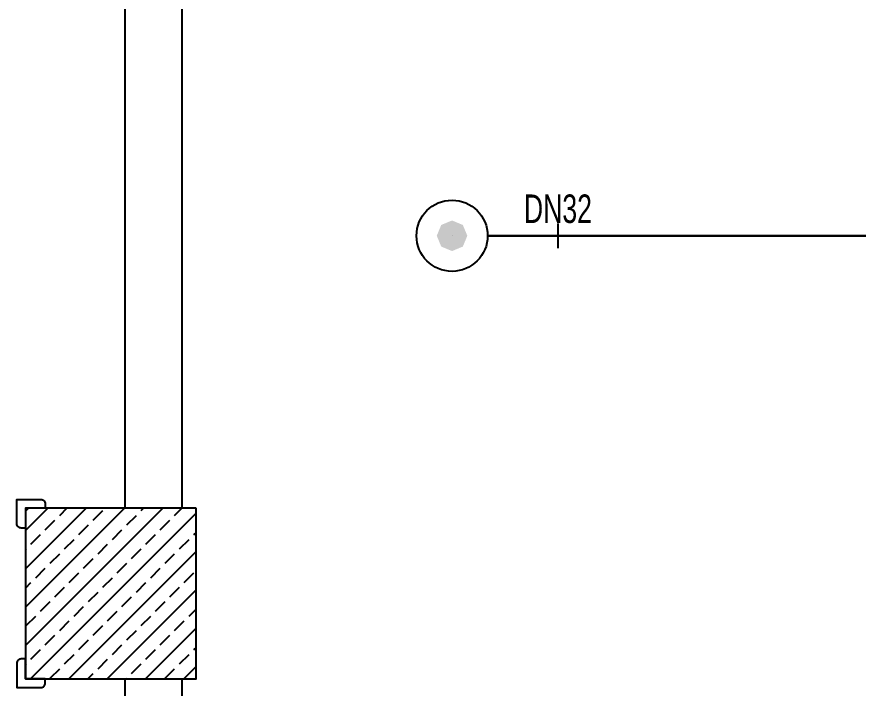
# Model space of a CAD drawing. Header units: millimetres. Extents: x -379292 to 1221486, y 92049 to 447512.
# Drawn here: x 368898 to 371855, y 208286 to 210645 of the extents above; entities that cross this region are included whole.
import ezdxf
from ezdxf.enums import TextEntityAlignment as Align

# ---------------------------------------------------------------- set-up
doc = ezdxf.new("R2010")
doc.units = ezdxf.units.MM
for name, color, linetype in [('-M-YNGN-BORUID', 7, 'Continuous'), ('-M-YNGN-BORUUZUN', 7, 'Continuous'), ('-M-YNGN-BORUYUK', 7, 'Continuous'), ('-M-YNGN-SPR-YUK', 7, 'Continuous'), ('-M-YNGN-ZON4-CAP-', 7, 'Continuous'), ('-M-YNGN-ZON4-SPR-', 7, 'Continuous'), ('05_HATCH CONCRETE', 141, 'Continuous'), ('05_SYMBOL', 2, 'Continuous'), ('05_WALL', 3, 'Continuous')]:
    doc.layers.add(name, color=color, linetype=linetype)
doc.layers.add('-M-YNGN-SPR-CAPCIZGI', color=188, linetype='Continuous', plot=False)
doc.layers.add('-M-YNGN-ZON4', color=3, linetype='SP', lineweight=30)
doc.styles.add('CIZGI', font='tahoma.ttf', dxfattribs={"width": 0.8, "oblique": 20})
doc.styles.add('HCAD', font='HCAD.SHX', dxfattribs={"width": 0.8, "height": 0.2})
doc.styles.add('PIPESIZE', font='hcad.shx', dxfattribs={"width": 0.8})
doc.styles.add('SPR-NOT', font='romans.shx')
doc.linetypes.add('SP', pattern='A,2,-0.1,["SP",CIZGI,S=0.14,R=0.2,X=0,Y=-0.07],-0.255', length=2.355)

# ---------------------------------------------------------------- blocks, each defined once
blk = doc.blocks.new('bariyer')
at = {"color": 8, "ltscale": 25}
blk.add_lwpolyline([(0, -70), (15, -70, 0.414214), (30, -55), (30, 30), (-55, 30, 0.414214), (-70, 15), (-70, 0), (0, 0)], format="xyb", close=True, dxfattribs=at)
blk = doc.blocks.new('OtoParkBodrumKatMimari')
at = {"layer": '05_HATCH CONCRETE'}
h = blk.add_hatch(dxfattribs=at)
h.set_pattern_fill('ANSI33', color=8, scale=15, angle=180, style=0)
h.set_pattern_definition([(225, (905000, -3e-07), (67.351921, -67.351921), []), (225, (904932.65, -3e-07), (67.351921, -67.351921), [47.625, -23.8125])])
h.paths.add_polyline_path([(88400, 108100), (87800, 108100), (87800, 107500), (88400, 107500)])
at = {"color": 5}
blk.add_lwpolyline([(88400, 108100), (87800, 108100), (87800, 107500), (88400, 107500)], close=True, dxfattribs=at)
at = {"layer": '05_WALL', "color": 8, "flags": 128}
for points in [[(88150, 107500), (88150, 106800), (93550, 106800), (93550, 116800), (88150, 116800), (88150, 116100)], [(88150, 115500), (88150, 108100)], [(93350, 113100), (88350, 113100), (88350, 108100)], [(88350, 107500), (88350, 107000), (93350, 107000), (93350, 113100)]]:
    blk.add_lwpolyline(points, dxfattribs=at)
at = {"layer": '05_SYMBOL', "color": 8, "xscale": -1}
blk.add_blockref('bariyer', (87800, 108100), dxfattribs=at)
at = {"layer": '05_SYMBOL', "color": 8, "rotation": 180}
blk.add_blockref('bariyer', (87800, 107500), dxfattribs=at)
blk = doc.blocks.new('SP-C-UP-12')
at = {"ltscale": 10}
blk.add_line((0, 0), (0, 0), dxfattribs=at)
at = {"color": 1, "linetype": 'Continuous'}
blk.add_circle((0, 0), 12.5, dxfattribs=at)
at = {"ltscale": 10}
for points in [[(-5.37, 0), (-3.8, 3.8), (-3.8, -3.8), (0, 5.37)], [(-3.8, -3.8), (0, 5.37), (0, -5.37), (3.8, 3.8)], [(0, -5.37), (3.8, 3.8), (3.8, -3.8), (5.37, 0)]]:
    blk.add_solid(points, dxfattribs=at)
at = {"layer": '-M-YNGN-SPR-YUK', "style": 'SPR-NOT', "width": 0.5, "flags": 9}
for tag, p in [('YUK', (0, 17.77)), ('CAP', (0, 14.42)), ('TIP', (0.2, 10.78))]:
    blk.add_attdef(tag, text='', height=2.5, dxfattribs=at).set_placement(p, align=Align.MIDDLE_CENTER)
blk = doc.blocks.new('SPRKL100')
at = {"layer": '-M-YNGN-SPR-CAPCIZGI'}
blk.add_line((0, 0.431), (0, -0.431), dxfattribs=at)
at = {"layer": '-M-YNGN-BORUID', "color": 0, "style": 'HCAD', "width": 0.8, "flags": 1}
blk.add_attdef('DIC', text='', height=0.4, dxfattribs=at).set_placement((0, -1.693), align=Align.CENTER)
at = {"layer": '-M-YNGN-BORUUZUN', "color": 0, "style": 'HCAD', "width": 0.7}
blk.add_attdef('BOY', text='', height=0.8, dxfattribs=at).set_placement((0, -1.08), align=Align.CENTER)
at = {"layer": '-M-YNGN-BORUYUK', "color": 6, "style": 'PIPESIZE', "width": 0.8}
blk.add_attdef('YUK', text='', height=0.5, dxfattribs=at).set_placement((0, 1.866), align=Align.CENTER)
at = {"color": 0, "style": 'PIPESIZE', "width": 0.7}
blk.add_attdef('CAP', text='', height=1, dxfattribs=at).set_placement((0, 0.45), align=Align.CENTER)
blk = doc.blocks.new('A$C69E781E7')
at = {"layer": '-M-YNGN-ZON4', "ltscale": 500}
blk.add_line((-4713.4, -3482.58), (-4988.4, -3482.58), dxfattribs=at)
at = {"layer": '-M-YNGN-ZON4-CAP-'}
ref = blk.add_blockref('SPRKL100', (-4963.68, -3482.58), dxfattribs=dict(at, xscale=10, yscale=10, zscale=10))
ref.add_attrib('CAP', 'DN32', dxfattribs={"layer": '0', "color": 0, "height": 10, "style": 'PIPESIZE', "width": 0.7}).set_placement((-4963.68, -3478.08), align=Align.CENTER)
at = {"layer": '-M-YNGN-ZON4-SPR-'}
blk.add_blockref('SP-C-UP-12', (-5000.9, -3482.58), dxfattribs=at)

msp = doc.modelspace()

# ---------------------------------------------------------------- block references
at = {"color": 8}
msp.add_blockref('OtoParkBodrumKatMimari', (281127.6, 100818.8), dxfattribs=at)

# ---------------------------------------------------------------- next in the draw order: block references
at = {"layer": '-M-YNGN-ZON4', "ltscale": 25, "xscale": 10, "yscale": 10, "zscale": 10}
msp.add_blockref('A$C69E781E7', (420436.6, 244701.5), dxfattribs=at)

doc.saveas('drawing.dxf')
